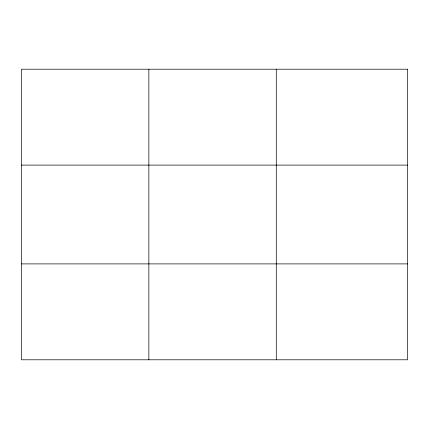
<?xml version="1.0" encoding="UTF-8"?>
<svg xmlns="http://www.w3.org/2000/svg" width="429" height="429" viewBox="0 0 429 429"><rect width="100%" height="100%" fill="white"/><g stroke="black" fill="none" stroke-linecap="round" stroke-linejoin="round"><path stroke-width="0.64" d="M148.863 69.208L148.863 359.792M276.276 69.208L276.276 359.792M21.45 165.101L407.55 165.101M21.45 263.899L407.55 263.899M407.55 69.208L407.55 359.792L21.45 359.792L21.45 69.208L407.55 69.208"/></g></svg>
